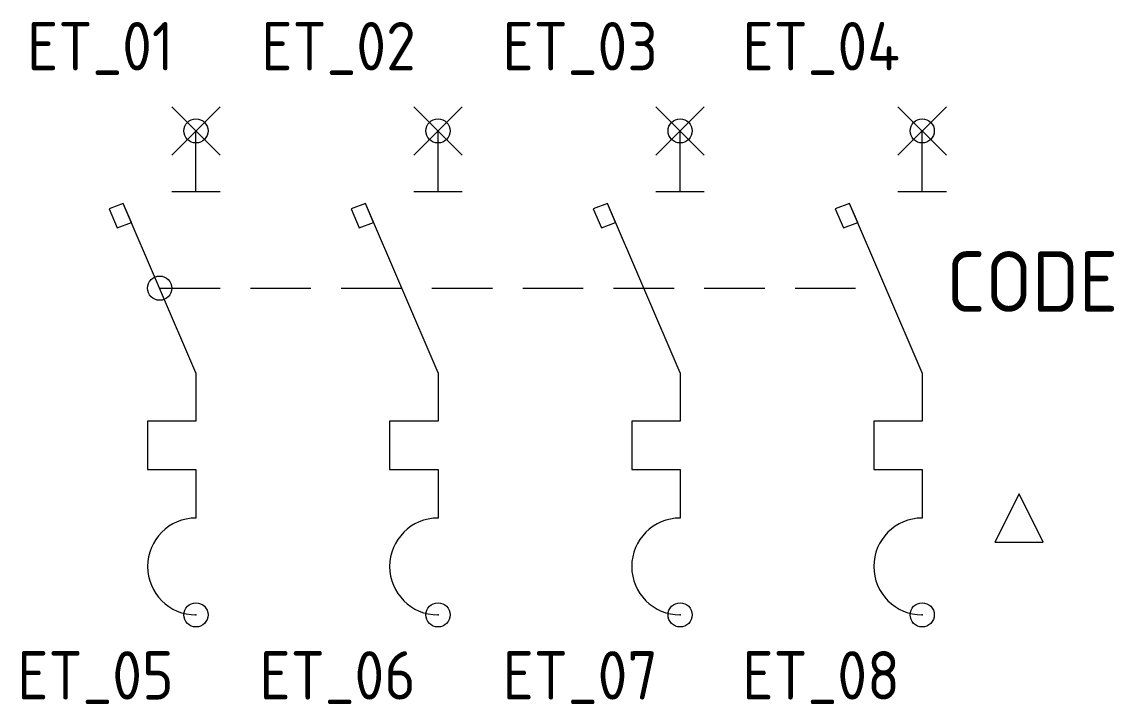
# Model space of a CAD drawing. Extents: x 437.8 to 482.9, y 93.8 to 122.
import ezdxf
from ezdxf.enums import TextEntityAlignment as Align

# ---------------------------------------------------------------- set-up
doc = ezdxf.new("R2010")
doc.units = 0
doc.header["$LTSCALE"] = 10
doc.header["$MEASUREMENT"] = 0
doc.header["$PDMODE"] = 32
doc.header["$PDSIZE"] = 1
doc.linetypes.add('DASHED2', pattern=[0.375, 0.25, -0.125])
doc.layers.get('0').update_dxf_attribs({"linetype": 'CONTINUOUS'})
for name, color, linetype in [('A', 7, 'CONTINUOUS'), ('C', 7, 'CONTINUOUS'), ('TKST2', 2, 'CONTINUOUS'), ('TKST3', 1, 'CONTINUOUS')]:
    doc.layers.add(name, color=color, linetype=linetype)
doc.styles.get("Standard").update_dxf_attribs({"font": 'ISO8', "width": 1.2})

msp = doc.modelspace()

# ---------------------------------------------------------------- linework, layer by layer
for points in [[(444, 116.5), (446, 118.5)], [(444, 118.5), (446, 116.5)], [(454, 118.5), (456, 116.5)], [(454, 116.5), (456, 118.5)], [(464, 118.5), (466, 116.5)], [(464, 116.5), (466, 118.5)], [(474, 118.5), (476, 116.5)], [(474, 116.5), (476, 118.5)], [(445, 115), (445, 117.5)], [(455, 115), (455, 117.5)], [(465, 115), (465, 117.5)], [(475, 115), (475, 117.5)], [(444, 115), (446, 115)], [(454, 115), (456, 115)], [(464, 115), (466, 115)], [(474, 115), (476, 115)], [(445, 107.5), (442, 114.5)], [(455, 107.5), (452, 114.5)], [(465, 107.5), (462, 114.5)], [(475, 107.5), (472, 114.5)], [(445, 107.5), (445, 105.5), (443, 105.5), (443, 103.5), (445, 103.5), (445, 101.5)], [(455, 107.5), (455, 105.5), (453, 105.5), (453, 103.5), (455, 103.5), (455, 101.5)], [(465, 107.5), (465, 105.5), (463, 105.5), (463, 103.5), (465, 103.5), (465, 101.5)], [(475, 107.5), (475, 105.5), (473, 105.5), (473, 103.5), (475, 103.5), (475, 101.5)]]:
    msp.add_lwpolyline(points)
for points in [[(442, 114.5), (441.41, 114.273), (441.746, 113.487), (442.336, 113.715), (442, 114.5)], [(452, 114.5), (451.41, 114.273), (451.746, 113.487), (452.336, 113.715), (452, 114.5)], [(462, 114.5), (461.41, 114.273), (461.746, 113.487), (462.336, 113.715), (462, 114.5)], [(472, 114.5), (471.41, 114.273), (471.746, 113.487), (472.336, 113.715), (472, 114.5)], [(478, 100.5), (480, 100.5), (479, 102.5), (478, 100.5)]]:
    msp.add_lwpolyline(points, close=True)
at = {"linetype": 'DASHED2'}
msp.add_lwpolyline([(443.5, 111), (473.5, 111)], dxfattribs=at)
for points in [[(445, 101.5, 1), (445, 97.5)], [(455, 101.5, 1), (455, 97.5)], [(465, 101.5, 1), (465, 97.5)], [(475, 101.5, 1), (475, 97.5)]]:
    msp.add_lwpolyline(points, format="xyb")
at = {"layer": 'A', "color": 1}
msp.add_point((443.5, 111), dxfattribs=at)
at = {"layer": 'C', "color": 1}
msp.add_point((445, 117.5), dxfattribs=at)
at = {"layer": 'C', "color": 3}
msp.add_point((455, 117.5), dxfattribs=at)
at = {"layer": 'C', "color": 5}
msp.add_point((465, 117.5), dxfattribs=at)
at = {"layer": 'C', "color": 7}
msp.add_point((475, 117.5), dxfattribs=at)
at = {"layer": 'C', "color": 2}
msp.add_point((445, 97.5), dxfattribs=at)
at = {"layer": 'C', "color": 4}
msp.add_point((455, 97.5), dxfattribs=at)
at = {"layer": 'C', "color": 6}
msp.add_point((465, 97.5), dxfattribs=at)
at = {"layer": 'C', "color": 8}
msp.add_point((475, 97.5), dxfattribs=at)

# ---------------------------------------------------------------- texts
at = {"layer": 'TKST2'}
for tag, p in [('ET_01', (444.08, 120)), ('ET_02', (454.08, 120)), ('ET_03', (464.08, 120)), ('ET_04', (474.08, 120)), ('ET_05', (444.08, 94)), ('ET_06', (454.08, 94)), ('ET_07', (464.08, 94)), ('ET_08', (474.08, 94))]:
    msp.add_attdef(tag, text='', height=2, dxfattribs=at).set_placement(p, align=Align.RIGHT)
at = {"layer": 'TKST3'}
msp.add_attdef('CODE', (476, 110.024), '-Q', height=2.5, dxfattribs=at)

doc.saveas('drawing.dxf')
